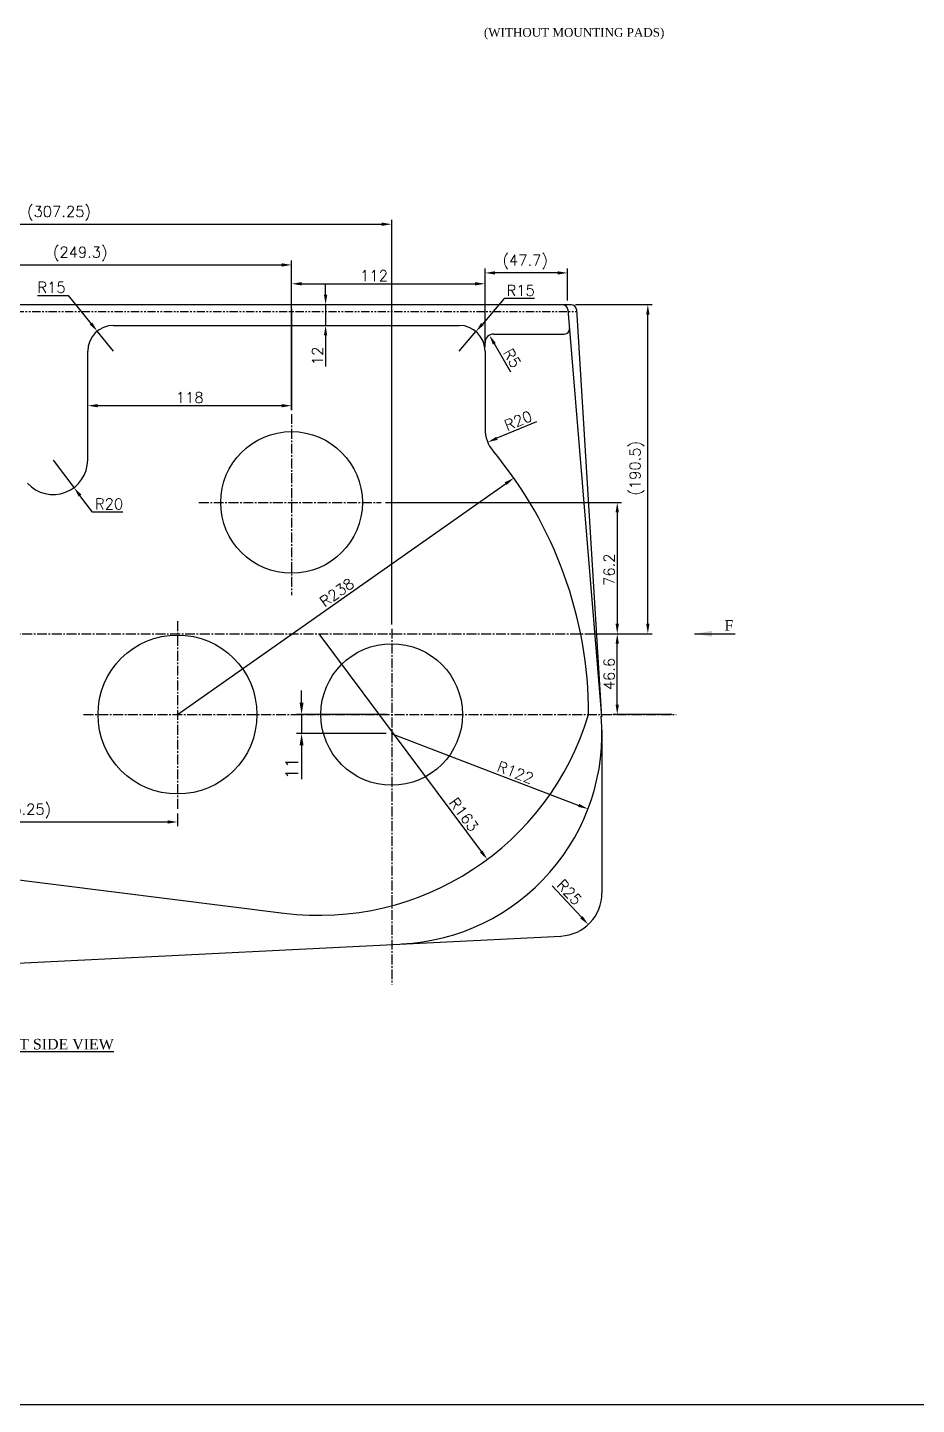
# Model space of a CAD drawing. Header units: millimetres. Extents: x -3508 to 12243, y -3609 to 4092.
# Drawn here: x 3373 to 3888, y -654 to 144 of the extents above; entities that cross this region are included whole.
import ezdxf

# ---------------------------------------------------------------- set-up
doc = ezdxf.new("R2010")
doc.units = ezdxf.units.MM
doc.header["$LTSCALE"] = 0.3
doc.header["$PDSIZE"] = -50
doc.linetypes.add('CENTER2', pattern=[28.575, 19.05, -3.175, 3.175, -3.175])
doc.linetypes.add('PHANTOM2', pattern=[31.75, 15.875, -3.175, 3.175, -3.175, 3.175, -3.175])
doc.layers.add('AM_5', color=3, linetype='Continuous', lineweight=25)
doc.layers.add('center', color=1, linetype='CENTER2')
doc.layers.add('CHAIN ...', color=8, linetype='PHANTOM2')
doc.styles.add('ROMANTIC', font='romantic.ttf')
doc.styles.add('rs', font='romans.shx')
doc.styles.get("Standard").update_dxf_attribs({"font": 'romans.shx', "width": 1.2})
doc.dimstyles.new('ISO-25', dxfattribs={"dimscale": 2.5, "dimtxt": 2.5, "dimasz": 2.5, "dimexe": 0.7, "dimexo": 0.625, "dimtad": 1, "dimdec": 3, "dimlfac": -1, "dimzin": 9, "dimdsep": 46, "dimtxsty": 'Standard', "dimcen": 2.5, "dimclrd": 1, "dimclre": 1, "dimclrt": 7, "dimazin": 0, "dimtfac": 0.65, "dimtdec": 3, "dimtmove": 0, "dimatfit": 3, "dimfxl": 0, "dimtolj": 1, "dimarcsym": 0})
doc.dimstyles.new('sarab', dxfattribs={"dimscale": 3, "dimtxt": 2.5, "dimasz": 2.3, "dimexe": 1, "dimexo": 1, "dimtad": 1, "dimdec": 3, "dimdsep": 46, "dimtxsty": 'rs', "dimcen": 0, "dimclrd": 1, "dimclre": 1, "dimclrt": 7, "dimadec": 3, "dimazin": 2, "dimtfac": 1, "dimtdec": 3, "dimtmove": 0, "dimatfit": 3, "dimfxl": 0, "dimarcsym": 0})
doc.dimstyles.new('sarab$0', dxfattribs={"dimscale": 3, "dimtxt": 2.5, "dimasz": 2.3, "dimexe": 1, "dimexo": 1, "dimtad": 1, "dimdec": 3, "dimdsep": 46, "dimtxsty": 'rs', "dimcen": 0, "dimclrd": 1, "dimclre": 1, "dimclrt": 7, "dimadec": 3, "dimazin": 2, "dimtfac": 1, "dimtdec": 3, "dimtmove": 0, "dimatfit": 3, "dimfxl": 0, "dimarcsym": 0})
doc.dimstyles.new('sarab$4', dxfattribs={"dimscale": 3, "dimtxt": 2.5, "dimasz": 2.3, "dimexe": 1, "dimexo": 1, "dimtad": 1, "dimdec": 3, "dimdsep": 46, "dimtxsty": 'rs', "dimcen": 0, "dimclrd": 1, "dimclre": 1, "dimclrt": 7, "dimadec": 3, "dimazin": 2, "dimtfac": 1, "dimtdec": 3, "dimtmove": 0, "dimatfit": 2, "dimfxl": 0, "dimarcsym": 0})

# ---------------------------------------------------------------- blocks, each defined once
blk = doc.blocks.new('*D167')
at = {"color": 1, "lineweight": -2, "transparency": 16777216}
for p, q in [((3637.84, -41.35), (3637.84, 4.03)), ((3679.79, 1.53), (3643.59, 1.53)), ((3685.54, -14.35), (3685.54, 4.03))]:
    blk.add_line(p, q, dxfattribs=at)
at = {"color": 1, "transparency": 16777216}
for points in [[(3643.59, 2.48), (3643.59, 0.57), (3637.84, 1.53)], [(3679.79, 2.48), (3679.79, 0.57), (3685.54, 1.53)]]:
    blk.add_solid(points, dxfattribs=at)
at = {"layer": 'Defpoints', "color": 0, "transparency": 16777216}
for p in [(3637.84, 1.53), (3685.54, -16.85), (3637.84, -43.85)]:
    blk.add_point(p, dxfattribs=at)
at = {"color": 7, "transparency": 16777216, "insert": (3661.07, 7.85), "char_height": 6.25, "attachment_point": 5, "style": 'rs'}
blk.add_mtext('(47.7)', dxfattribs=at)
blk = doc.blocks.new('*D169')
at = {"color": 1, "lineweight": -2, "transparency": 16777216}
for p, q in [((3525.84, -19.35), (3525.84, -77.84)), ((3407.83, -82.22), (3407.83, -72.84)), ((3520.09, -75.34), (3413.58, -75.34))]:
    blk.add_line(p, q, dxfattribs=at)
at = {"color": 1, "transparency": 16777216}
for points in [[(3413.58, -74.38), (3413.58, -76.3), (3407.83, -75.34)], [(3520.09, -74.38), (3520.09, -76.3), (3525.84, -75.34)]]:
    blk.add_solid(points, dxfattribs=at)
at = {"layer": 'Defpoints', "color": 0, "transparency": 16777216}
for p in [(3525.84, -16.85), (3407.83, -75.34), (3407.83, -84.72)]:
    blk.add_point(p, dxfattribs=at)
at = {"color": 7, "transparency": 16777216, "insert": (3466.84, -70.65), "char_height": 6.25, "attachment_point": 5, "style": 'rs'}
blk.add_mtext('118', dxfattribs=at)
blk = doc.blocks.new('*D170')
at = {"color": 1, "lineweight": -2, "transparency": 16777216}
blk.add_line((3459.79, -254.1), (3649.76, -120.49), dxfattribs=at)
at = {"color": 1, "transparency": 16777216}
blk.add_solid([(3649.21, -119.71), (3650.31, -121.28), (3654.46, -117.19)], dxfattribs=at)
at = {"layer": 'Defpoints', "color": 0, "transparency": 16777216}
for p in [(3654.46, -117.19), (3459.79, -254.1)]:
    blk.add_point(p, dxfattribs=at)
at = {"color": 7, "transparency": 16777216, "insert": (3552.08, -183.46), "char_height": 6.25, "attachment_point": 5, "rotation": 35.11904, "style": 'rs'}
blk.add_mtext('R238', dxfattribs=at)
blk = doc.blocks.new('*D171')
at = {"color": 1, "lineweight": -2, "transparency": 16777216}
for p, q in [((3282.29, -316.31), (3454.04, -316.31)), ((3459.79, -311.46), (3459.79, -318.81))]:
    blk.add_line(p, q, dxfattribs=at)
at = {"color": 1, "transparency": 16777216}
for points in [[(3282.29, -315.36), (3282.29, -317.27), (3276.54, -316.31)], [(3454.04, -315.36), (3454.04, -317.27), (3459.79, -316.31)]]:
    blk.add_solid(points, dxfattribs=at)
at = {"layer": 'Defpoints', "color": 0, "transparency": 16777216}
for p in [(3459.79, -308.96), (3276.54, -316.31), (3459.79, -316.31)]:
    blk.add_point(p, dxfattribs=at)
at = {"color": 7, "transparency": 16777216, "insert": (3368.17, -309.99), "char_height": 6.25, "attachment_point": 5, "style": 'rs'}
blk.add_mtext('(183.25)', dxfattribs=at)
blk = doc.blocks.new('*D172')
at = {"color": 1, "lineweight": -2, "transparency": 16777216}
for p, q in [((3276.54, -0.35), (3276.54, 8.65)), ((3525.84, -77.7), (3525.84, 8.65)), ((3282.29, 6.15), (3520.09, 6.15))]:
    blk.add_line(p, q, dxfattribs=at)
at = {"color": 1, "transparency": 16777216}
for points in [[(3282.29, 7.11), (3282.29, 5.19), (3276.54, 6.15)], [(3520.09, 7.11), (3520.09, 5.19), (3525.84, 6.15)]]:
    blk.add_solid(points, dxfattribs=at)
at = {"layer": 'Defpoints', "color": 0, "transparency": 16777216}
for p in [(3525.84, 6.15), (3276.54, -2.85), (3525.84, -80.2)]:
    blk.add_point(p, dxfattribs=at)
at = {"color": 7, "transparency": 16777216, "insert": (3403.49, 12.47), "char_height": 6.25, "attachment_point": 5, "style": 'rs'}
blk.add_mtext('(249.3)', dxfattribs=at)
blk = doc.blocks.new('*D173')
at = {"color": 1, "lineweight": -2, "transparency": 16777216}
for p, q in [((3276.54, 0.66), (3276.54, 32.22)), ((3583.79, -201.98), (3583.79, 32.22)), ((3282.29, 29.72), (3578.04, 29.72))]:
    blk.add_line(p, q, dxfattribs=at)
at = {"color": 1, "transparency": 16777216}
for points in [[(3282.29, 30.68), (3282.29, 28.76), (3276.54, 29.72)], [(3578.04, 30.68), (3578.04, 28.76), (3583.79, 29.72)]]:
    blk.add_solid(points, dxfattribs=at)
at = {"layer": 'Defpoints', "color": 0, "transparency": 16777216}
for p in [(3583.79, 29.72), (3276.54, -1.84), (3583.79, -204.48)]:
    blk.add_point(p, dxfattribs=at)
at = {"color": 7, "transparency": 16777216, "insert": (3391.21, 36.04), "char_height": 6.25, "attachment_point": 5, "style": 'rs'}
blk.add_mtext('(307.25)', dxfattribs=at)
blk = doc.blocks.new('*D174')
at = {"color": 1, "lineweight": -2, "transparency": 16777216}
for p, q in [((3580.19, -131.35), (3716.87, -131.35)), ((3714.37, -137.1), (3714.37, -201.6)), ((3706.84, -207.35), (3716.87, -207.35))]:
    blk.add_line(p, q, dxfattribs=at)
at = {"color": 1, "transparency": 16777216}
for points in [[(3713.41, -137.1), (3715.33, -137.1), (3714.37, -131.35)], [(3713.41, -201.6), (3715.33, -201.6), (3714.37, -207.35)]]:
    blk.add_solid(points, dxfattribs=at)
at = {"layer": 'Defpoints', "color": 0, "transparency": 16777216}
for p in [(3577.69, -131.35), (3704.34, -207.35), (3714.37, -207.35)]:
    blk.add_point(p, dxfattribs=at)
at = {"color": 7, "transparency": 16777216, "insert": (3709.68, -170.28), "char_height": 6.25, "attachment_point": 5, "rotation": 90, "style": 'rs'}
blk.add_mtext('76.2', dxfattribs=at)
blk = doc.blocks.new('*D175')
at = {"color": 1, "lineweight": -2, "transparency": 16777216}
for p, q in [((3706.84, -207.35), (3716.87, -207.35)), ((3714.37, -248.35), (3714.37, -213.1)), ((3745.91, -254.1), (3711.87, -254.1))]:
    blk.add_line(p, q, dxfattribs=at)
at = {"color": 1, "transparency": 16777216}
for points in [[(3713.41, -213.1), (3715.33, -213.1), (3714.37, -207.35)], [(3713.41, -248.35), (3715.33, -248.35), (3714.37, -254.1)]]:
    blk.add_solid(points, dxfattribs=at)
at = {"layer": 'Defpoints', "color": 0, "transparency": 16777216}
for p in [(3704.34, -207.35), (3714.37, -207.35), (3748.41, -254.1)]:
    blk.add_point(p, dxfattribs=at)
at = {"color": 7, "transparency": 16777216, "insert": (3709.68, -230.73), "char_height": 6.25, "attachment_point": 5, "rotation": 90, "style": 'rs'}
blk.add_mtext('46.6', dxfattribs=at)
blk = doc.blocks.new('*D176')
at = {"color": 1, "lineweight": -2, "transparency": 16777216}
for p, q in [((3690.22, -16.85), (3734.57, -16.85)), ((3732.07, -201.6), (3732.07, -22.6)), ((3698.93, -207.35), (3734.57, -207.35))]:
    blk.add_line(p, q, dxfattribs=at)
at = {"color": 1, "transparency": 16777216}
for points in [[(3731.11, -22.6), (3733.03, -22.6), (3732.07, -16.85)], [(3731.11, -201.6), (3733.03, -201.6), (3732.07, -207.35)]]:
    blk.add_solid(points, dxfattribs=at)
at = {"layer": 'Defpoints', "color": 0, "transparency": 16777216}
for p in [(3687.72, -16.85), (3732.07, -16.85), (3696.43, -207.35)]:
    blk.add_point(p, dxfattribs=at)
at = {"color": 7, "transparency": 16777216, "insert": (3725.75, -111.59), "char_height": 6.25, "attachment_point": 5, "rotation": 90, "style": 'rs'}
blk.add_mtext('(190.5)', dxfattribs=at)
blk = doc.blocks.new('*D208')
at = {"color": 1, "lineweight": -2, "transparency": 16777216}
blk.add_line((3541.64, -207.35), (3635.66, -333.39), dxfattribs=at)
at = {"color": 1, "transparency": 16777216}
blk.add_solid([(3636.43, -332.82), (3634.9, -333.97), (3639.1, -338)], dxfattribs=at)
at = {"layer": 'Defpoints', "color": 0, "transparency": 16777216}
for p in [(3541.64, -207.35), (3639.1, -338)]:
    blk.add_point(p, dxfattribs=at)
at = {"color": 7, "transparency": 16777216, "insert": (3625.59, -312.04), "char_height": 6.25, "attachment_point": 5, "rotation": 306.72249, "style": 'rs'}
blk.add_mtext('R163', dxfattribs=at)
blk = doc.blocks.new('*D218')
at = {"color": 1, "lineweight": -2, "transparency": 16777216}
for p, q in [((3545.53, -11.1), (3545.53, -5.35)), ((3528.34, -16.85), (3548.03, -16.85)), ((3545.53, -16.85), (3545.53, -28.85)), ((3528.34, -28.85), (3548.03, -28.85)), ((3545.53, -34.6), (3545.53, -52.7))]:
    blk.add_line(p, q, dxfattribs=at)
at = {"color": 1, "transparency": 16777216}
for points in [[(3544.57, -11.1), (3546.49, -11.1), (3545.53, -16.85)], [(3544.57, -34.6), (3546.49, -34.6), (3545.53, -28.85)]]:
    blk.add_solid(points, dxfattribs=at)
at = {"layer": 'Defpoints', "color": 0, "transparency": 16777216}
for p in [(3525.84, -16.85), (3525.84, -28.85), (3545.53, -28.85)]:
    blk.add_point(p, dxfattribs=at)
at = {"color": 7, "transparency": 16777216, "insert": (3540.84, -46.53), "char_height": 6.25, "attachment_point": 5, "rotation": 90, "style": 'rs'}
blk.add_mtext('12', dxfattribs=at)
blk = doc.blocks.new('*D295')
at = {"color": 1, "lineweight": -2, "transparency": 16777216}
blk.add_line((3652.77, -55.92), (3643.22, -39.5), dxfattribs=at)
at = {"color": 1, "transparency": 16777216}
blk.add_solid([(3644.05, -39.02), (3642.39, -39.98), (3640.33, -34.53)], dxfattribs=at)
at = {"layer": 'Defpoints', "color": 0, "transparency": 16777216}
for p in [(3640.33, -34.53), (3642.84, -38.85)]:
    blk.add_point(p, dxfattribs=at)
at = {"color": 7, "transparency": 16777216, "insert": (3653.49, -47.83), "char_height": 6.25, "attachment_point": 5, "rotation": 300.20179, "style": 'rs'}
blk.add_mtext('R5', dxfattribs=at)
blk = doc.blocks.new('*D296')
at = {"color": 1, "lineweight": -2, "transparency": 16777216}
for p, q in [((3525.84, -14.35), (3525.84, -2.26)), ((3531.59, -4.76), (3632.09, -4.76)), ((3637.84, -14.35), (3637.84, -2.26))]:
    blk.add_line(p, q, dxfattribs=at)
at = {"color": 1, "transparency": 16777216}
for points in [[(3531.59, -3.8), (3531.59, -5.72), (3525.84, -4.76)], [(3632.09, -3.8), (3632.09, -5.72), (3637.84, -4.76)]]:
    blk.add_solid(points, dxfattribs=at)
at = {"layer": 'Defpoints', "color": 0, "transparency": 16777216}
for p in [(3637.84, -4.76), (3525.84, -16.85), (3637.84, -16.85)]:
    blk.add_point(p, dxfattribs=at)
at = {"color": 7, "transparency": 16777216, "insert": (3573.61, -0.07), "char_height": 6.25, "attachment_point": 5, "style": 'rs'}
blk.add_mtext('112', dxfattribs=at)
blk = doc.blocks.new('*D307')
at = {"color": 1, "lineweight": -2, "transparency": 16777216}
blk.add_line((3676.66, -353.21), (3693.65, -371.47), dxfattribs=at)
at = {"color": 1, "transparency": 16777216}
blk.add_solid([(3694.36, -370.82), (3692.95, -372.12), (3697.57, -375.68)], dxfattribs=at)
at = {"layer": 'Defpoints', "color": 0, "transparency": 16777216}
for p in [(3680.54, -357.38), (3697.57, -375.68)]:
    blk.add_point(p, dxfattribs=at)
at = {"color": 7, "transparency": 16777216, "insert": (3686.63, -357.04), "char_height": 6.25, "attachment_point": 5, "rotation": 312.93817, "style": 'rs'}
blk.add_mtext('R25', dxfattribs=at)
blk = doc.blocks.new('*D325')
at = {"color": 1, "lineweight": -2, "transparency": 16777216}
blk.add_line((3667.71, -84.64), (3644.69, -94.23), dxfattribs=at)
at = {"color": 1, "transparency": 16777216}
blk.add_solid([(3644.32, -93.35), (3645.06, -95.12), (3639.38, -96.44)], dxfattribs=at)
at = {"layer": 'Defpoints', "color": 0, "transparency": 16777216}
for p in [(3657.84, -88.75), (3639.38, -96.44)]:
    blk.add_point(p, dxfattribs=at)
at = {"color": 7, "transparency": 16777216, "insert": (3657.05, -84), "char_height": 6.25, "attachment_point": 5, "rotation": 22.61789, "style": 'rs'}
blk.add_mtext('R20', dxfattribs=at)
blk = doc.blocks.new('*D366')
at = {"color": 1, "lineweight": -2, "transparency": 16777216}
for p, q in [((3648.87, -13.32), (3636.3, -28.06)), ((3666.51, -13.32), (3648.87, -13.32)), ((3622.84, -43.85), (3632.57, -32.44))]:
    blk.add_line(p, q, dxfattribs=at)
at = {"color": 1, "transparency": 16777216}
blk.add_solid([(3635.57, -27.44), (3637.03, -28.68), (3632.57, -32.44)], dxfattribs=at)
at = {"layer": 'Defpoints', "color": 0, "transparency": 16777216}
for p in [(3632.57, -32.44), (3622.84, -43.85)]:
    blk.add_point(p, dxfattribs=at)
at = {"color": 7, "transparency": 16777216, "insert": (3658.47, -8.63), "char_height": 6.25, "attachment_point": 5, "style": 'rs'}
blk.add_mtext('R15', dxfattribs=at)
blk = doc.blocks.new('_DatumFilled')
at = {"color": 0, "linetype": 'ByBlock'}
blk.add_solid([(0, 0.58), (-1, 0), (0, -0.58)], dxfattribs=at)
blk = doc.blocks.new('*D367')
at = {"color": 1, "lineweight": -2, "transparency": 16777216}
for p, q in [((3378.85, -11.52), (3396.48, -11.52)), ((3396.48, -11.52), (3409.72, -27.77)), ((3422.83, -43.85), (3413.36, -32.22))]:
    blk.add_line(p, q, dxfattribs=at)
at = {"color": 1, "transparency": 16777216}
blk.add_solid([(3410.47, -27.16), (3408.98, -28.37), (3413.36, -32.22)], dxfattribs=at)
at = {"layer": 'Defpoints', "color": 0, "transparency": 16777216}
for p in [(3413.36, -32.22), (3422.83, -43.85)]:
    blk.add_point(p, dxfattribs=at)
at = {"color": 7, "transparency": 16777216, "insert": (3386.88, -6.83), "char_height": 6.25, "attachment_point": 5, "style": 'rs'}
blk.add_mtext('R15', dxfattribs=at)
blk = doc.blocks.new('*D368')
at = {"color": 1, "lineweight": -2, "transparency": 16777216}
for p, q in [((3387.83, -106.78), (3399.88, -122.75)), ((3410.58, -136.91), (3403.35, -127.33)), ((3428.21, -136.91), (3410.58, -136.91))]:
    blk.add_line(p, q, dxfattribs=at)
at = {"color": 1, "transparency": 16777216}
blk.add_solid([(3404.11, -126.76), (3402.58, -127.91), (3399.88, -122.75)], dxfattribs=at)
at = {"layer": 'Defpoints', "color": 0, "transparency": 16777216}
for p in [(3387.83, -106.78), (3399.88, -122.75)]:
    blk.add_point(p, dxfattribs=at)
at = {"color": 7, "transparency": 16777216, "insert": (3420.18, -132.22), "char_height": 6.25, "attachment_point": 5, "style": 'rs'}
blk.add_mtext('R20', dxfattribs=at)
blk = doc.blocks.new('*D842')
at = {"layer": 'AM_5', "color": 1, "lineweight": -2, "transparency": 16777216}
for p, q in [((3531.62, -247.2), (3531.62, -240.3)), ((3580.79, -254.1), (3528.62, -254.1)), ((3531.62, -254.1), (3531.62, -265.1)), ((3580.54, -265.1), (3528.62, -265.1)), ((3531.62, -272), (3531.62, -291.58))]:
    blk.add_line(p, q, dxfattribs=at)
at = {"layer": 'AM_5', "color": 1, "transparency": 16777216}
for points in [[(3530.47, -247.2), (3532.77, -247.2), (3531.62, -254.1)], [(3530.47, -272), (3532.77, -272), (3531.62, -265.1)]]:
    blk.add_solid(points, dxfattribs=at)
at = {"layer": 'Defpoints', "color": 0, "transparency": 16777216}
for p in [(3583.79, -254.1), (3531.62, -265.1), (3583.54, -265.1)]:
    blk.add_point(p, dxfattribs=at)
at = {"layer": 'AM_5', "color": 7, "transparency": 16777216, "insert": (3526, -285.24), "char_height": 7.5, "attachment_point": 5, "rotation": 90, "style": 'rs'}
blk.add_mtext('11', dxfattribs=at)
blk = doc.blocks.new('*D844')
at = {"color": 1, "lineweight": -2, "transparency": 16777216}
blk.add_line((3583.54, -265.1), (3692.08, -306.73), dxfattribs=at)
at = {"color": 1, "transparency": 16777216}
blk.add_solid([(3692.43, -305.83), (3691.74, -307.62), (3697.45, -308.78)], dxfattribs=at)
at = {"layer": 'Defpoints', "color": 0, "transparency": 16777216}
for p in [(3583.54, -265.1), (3697.45, -308.78)]:
    blk.add_point(p, dxfattribs=at)
at = {"color": 7, "transparency": 16777216, "insert": (3655.42, -287.65), "char_height": 6.25, "attachment_point": 5, "rotation": 339.01955, "style": 'rs'}
blk.add_mtext('R122', dxfattribs=at)

msp = doc.modelspace()

# ---------------------------------------------------------------- linework, layer by layer
for p, q in [((3687.7204, -16.8519), (3125.5405, -16.8519)), ((3685.7687, -19.604), (3705.1233, -253.0205)), ((3690.7147, -19.6667), (3705.3078, -255.5693)), ((3422.8323, -28.8519), (3622.8405, -28.8519)), ((3642.8405, -33.8519), (3683.6911, -33.8519)), ((3407.8323, -106.7828), (3407.8323, -43.8519)), ((3637.8405, -43.8519), (3637.8405, -88.7532)), ((3705.5405, -263.1019), (3705.5405, -357.3758)), ((3260.3578, -336.3408), (3521.348, -369.0841)), ((3286.2727, -402.1089), (3681.7883, -382.3446)), ((2624.0253, -653.5235), (7977.3716, -653.5235))]:
    msp.add_line(p, q)
for centre, radius in [((3525.8405, -131.3519), 41), ((3459.7905, -254.1019), 46), ((3583.7905, -254.1019), 41)]:
    msp.add_circle(centre, radius)
for centre, radius, start, end in [((3682.779, -19.8519), 3, 4.7400378, 90), ((3687.7204, -19.8519), 3, 3.539849, 90), ((3422.8323, -43.8519), 15, 90, 180), ((3622.8405, -43.8519), 15, 0, 90), ((3683.6911, -30.8519), 3, 270, 4.7400378), ((3642.8405, -38.8519), 5, 90, 180), ((3657.8405, -88.7532), 20, 180, 219.8579548), ((3459.7905, -254.1019), 238, 0, 39.8669777), ((3387.8323, -106.7828), 20, 222.1026494, 0), ((3541.6386, -207.3519), 163, 262.8491425, 343.3329396), ((3583.5405, -265.1019), 122, 272.860746, 4.7400378), ((3680.5405, -357.3758), 25, 272.860746, 0)]:
    msp.add_arc(centre, radius, start, end)
at = {"layer": 'center'}
for p, q in [((3525.8405, -80.197), (3525.8405, -185.0266)), ((3472.2194, -131.3519), (3577.6943, -131.3519)), ((3459.7905, -200.1232), (3459.7905, -308.9606)), ((3583.7905, -204.4751), (3583.7905, -410.4471)), ((3087.0149, -207.3519), (3704.341, -207.3519)), ((3405.4265, -254.1019), (3748.4059, -254.1019))]:
    msp.add_line(p, q, dxfattribs=at)
at = {"layer": 'CHAIN ...'}
msp.add_line((3128.0405, -20.8519), (3690.5405, -20.8519), dxfattribs=at)

# ---------------------------------------------------------------- texts
at = {"style": 'ROMANTIC'}
for s, height, p in [('(WITHOUT MOUNTING PADS)', 5, (3637.1874, 138.2795)), ('F', 6.1, (3776.4488, -205.579)), ('%%ULEFT SIDE VIEW', 6.1, (3351.7809, -447.987))]:
    msp.add_text(s, height=height, dxfattribs=at).set_placement(p)

# ---------------------------------------------------------------- dimensions: what is measured, and where the dimension line sits
for base, p1, p2, picture, middle in [((3583.7905, 29.7205), (3276.5405, -1.8372), (3583.7905, -204.4751), '*D173', (3391.2056, 29.7205)), ((3525.8405, 6.1469), (3276.5405, -2.8525), (3525.8405, -80.197), '*D172', (3403.4937, 6.1469)), ((3637.8405, 1.5265), (3685.5405, -16.8519), (3637.8405, -43.8519), '*D167', (3661.0735, 1.5265)), ((3459.7905, -316.3147), (3276.5405, -316.3147), (3459.7905, -308.9606), '*D171', (3368.1655, -316.3147))]:
    dim = msp.add_linear_dim(base=base, p1=p1, p2=p2, text='(<>)', dimstyle='sarab', override={"dimscale": 2.5, "dimdec": 2, "dimadec": 2, "dimtdec": 2, "dimatfit": 0})
    dim.commit()
    dim.dimension.update_dxf_attribs({"geometry": picture, "text_midpoint": middle, "dimtype": 160})
for base, p2, override, picture, middle in [((3637.8405, -4.7574), (3637.8405, -16.8519), {"dimscale": 2.5, "dimdec": 2, "dimadec": 2, "dimtdec": 2}, '*D296', (3573.6077, -4.7574)), ((3407.8323, -75.3406), (3407.8323, -84.7156), {"dimscale": 2.5, "dimdec": 0, "dimadec": 2, "dimtdec": 2, "dimatfit": 0}, '*D169', (3466.8364, -75.3406))]:
    dim = msp.add_linear_dim(base=base, p1=(3525.8405, -16.8519), p2=p2, dimstyle='sarab', override=override)
    dim.commit()
    dim.dimension.update_dxf_attribs({"geometry": picture, "text_midpoint": middle, "dimtype": 160})
for center, mpoint, dimstyle, override, picture, middle in [((3422.8323, -43.8519), (3413.3558, -32.2245), 'sarab', {"dimscale": 2.5, "dimtoh": 1, "dimdec": 2, "dimcen": 2.5, "dimadec": 1, "dimtdec": 2, "dimldrblk": 'DatumFilled'}, '*D367', (3386.8848, -11.5217)), ((3622.8405, -43.8519), (3632.572, -32.4371), 'sarab', {"dimscale": 2.5, "dimtoh": 1, "dimdec": 2, "dimcen": 2.5, "dimadec": 1, "dimtdec": 2, "dimldrblk": 'DatumFilled'}, '*D366', (3658.4706, -13.3168)), ((3642.8405, -38.8519), (3640.3253, -34.5307), 'sarab', {"dimscale": 2.5, "dimdec": 2, "dimadec": 2, "dimtdec": 2, "dimtmove": 1}, '*D295', (3649.4415, -50.1928)), ((3657.8405, -88.7532), (3639.3787, -96.4449), 'sarab', {"dimscale": 2.5, "dimdec": 2, "dimadec": 2, "dimtdec": 2}, '*D325', (3658.8543, -88.3309)), ((3541.6386, -207.3519), (3639.1028, -338.0031), 'sarab', {"dimscale": 2.5, "dimdec": 2, "dimadec": 2, "dimtdec": 2, "dimatfit": 0}, '*D208', (3621.8287, -314.8472)), ((3583.5405, -265.1019), (3697.4523, -308.784), 'sarab$4', {"dimscale": 2.5, "dimdec": 2, "dimadec": 2, "dimtdec": 2, "dimatfit": 0}, '*D844', (3653.7447, -292.0233)), ((3680.5405, -357.3758), (3697.5708, -375.678), 'sarab', {"dimscale": 2.5, "dimdec": 2, "dimcen": 2.5, "dimadec": 2, "dimtdec": 2}, '*D307', (3683.1985, -360.2323))]:
    dim = msp.add_radius_dim(center=center, mpoint=mpoint, dimstyle=dimstyle, override=override)
    dim.commit()
    dim.dimension.update_dxf_attribs({"geometry": picture, "text_midpoint": middle, "dimtype": 164})
dim = msp.add_linear_dim(base=(3545.5305, -28.8519), p1=(3525.8405, -16.8519), p2=(3525.8405, -28.8519), angle=90, dimstyle='sarab', override={"dimscale": 2.5, "dimdec": 2, "dimadec": 2, "dimtdec": 2, "dimatfit": 0})
dim.commit()
dim.dimension.update_dxf_attribs({"geometry": '*D218', "text_midpoint": (3540.843, -46.5275)})
for base, p1, p2, text, picture, middle in [((3732.0708, -16.8519), (3696.4324, -207.3519), (3687.7204, -16.8519), '(<>)', '*D176', (3732.0708, -111.5878)), ((3714.3693, -207.3519), (3577.6943, -131.3519), (3704.341, -207.3519), '76.2', '*D174', (3714.3693, -170.2768))]:
    dim = msp.add_linear_dim(base=base, p1=p1, p2=p2, angle=90, text=text, dimstyle='sarab', override={"dimscale": 2.5, "dimdec": 2, "dimadec": 2, "dimtdec": 2, "dimatfit": 0})
    dim.commit()
    dim.dimension.update_dxf_attribs({"geometry": picture, "text_midpoint": middle, "dimtype": 160})
for center, mpoint, override, picture, middle in [((3387.8323, -106.7828), (3399.8824, -122.7451), {"dimscale": 2.5, "dimtoh": 1, "dimdec": 2, "dimcen": 2.5, "dimadec": 1, "dimtdec": 2, "dimldrblk": 'DatumFilled'}, '*D368', (3420.1752, -132.2241)), ((3459.7905, -254.1019), (3654.4647, -117.186), {"dimscale": 2.5, "dimdec": 2, "dimadec": 2, "dimtdec": 2, "dimatfit": 0}, '*D170', (3552.0794, -183.4637))]:
    dim = msp.add_radius_dim(center=center, mpoint=mpoint, dimstyle='sarab', override=override)
    dim.commit()
    dim.dimension.update_dxf_attribs({"geometry": picture, "text_midpoint": middle})
dim = msp.add_linear_dim(base=(3714.3693, -207.3519), p1=(3748.4059, -254.1019), p2=(3704.341, -207.3519), angle=90, text='46.6', dimstyle='sarab', override={"dimscale": 2.5, "dimdec": 2, "dimadec": 2, "dimtdec": 2, "dimatfit": 0})
dim.commit()
dim.dimension.update_dxf_attribs({"geometry": '*D175', "text_midpoint": (3709.6818, -230.7269)})
at = {"layer": 'AM_5'}
dim = msp.add_linear_dim(base=(3531.6202, -265.1019), p1=(3583.7905, -254.1019), p2=(3583.5405, -265.1019), angle=90, dimstyle='sarab$0', dxfattribs=at)
dim.commit()
dim.dimension.update_dxf_attribs({"geometry": '*D842', "text_midpoint": (3525.9952, -285.2412)})

# ---------------------------------------------------------------- leaders
msp.add_leader([(3759.18, -207.3519), (3782.686, -207.3519)], dimstyle='ISO-25', override={"dimscale": 2, "dimasz": 5})

doc.saveas('drawing.dxf')
